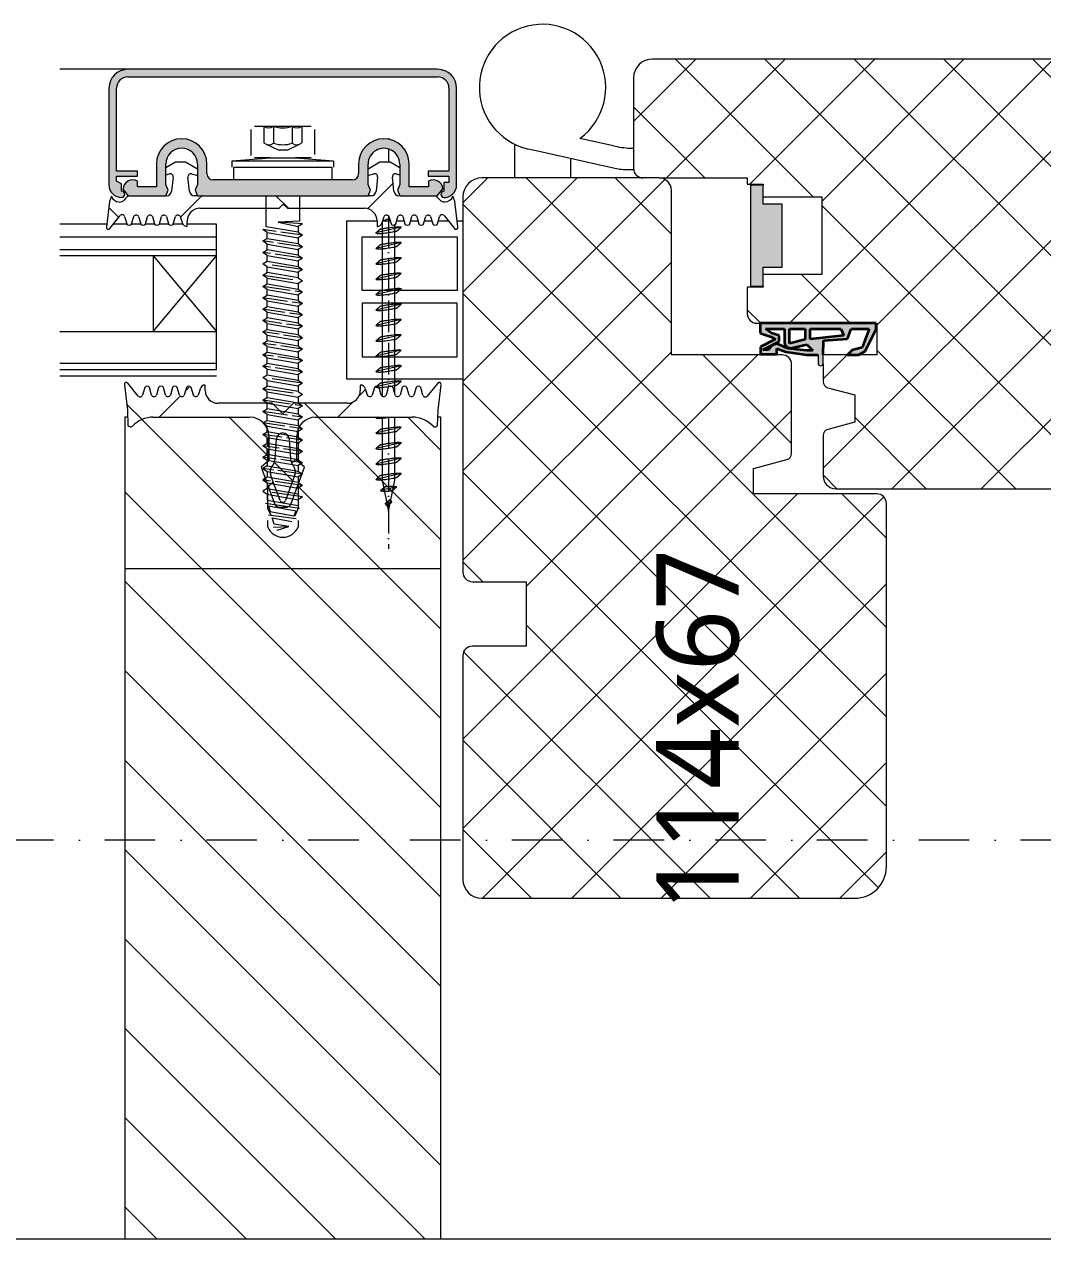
# Model space of a CAD drawing. Header units: millimetres. Extents: x 1789 to 13769, y 2055 to 27197.
# Drawn here: x 3473.3 to 3634.5, y 19345.3 to 19537.4 of the extents above; entities that cross this region are included whole.
import ezdxf

# ---------------------------------------------------------------- set-up
doc = ezdxf.new("R2010")
doc.units = ezdxf.units.MM
doc.linetypes.add('MV_hartlijn_staal', pattern=[6.6, 5, -0.8, 0, -0.8])
doc.linetypes.add('MV_stramien', pattern=[16, 8, -4, 0, -4])
for name, color, linetype, lineweight in [('A-DETL', 90, 'Continuous', 13), ('A-DETL-GENF', 92, 'Continuous', 18), ('G-ANNO-TEXT', 231, 'Continuous', 13)]:
    doc.layers.add(name, color=color, linetype=linetype, lineweight=lineweight)
doc.styles.add('Segoe UI_4', font='segoeui.ttf', dxfattribs={"height": 13})
pattern_1 = [(45, (0, 0), (-14.142136, 14.142136), []), (135, (0, 0), (-14.142136, -14.142136), [])]
pattern_2 = [(45, (0, 0), (-7.071068, 7.071068), []), (135, (0, 0), (-7.071068, -7.071068), [])]

# ---------------------------------------------------------------- blocks, each defined once
blk = doc.blocks.new('31 dubbel_glas - Type 1-3307001-Details Restauratie 1-10')
at = {"layer": 'A-DETL-GENF', "lineweight": 13}
for p, q in [((231.72, 0), (224.29, 0)), ((234.88, 0), (232.75, 0)), ((237.08, 0), (235.63, 0)), ((239.28, 0), (237.83, 0)), ((241.48, 0), (240.03, 0)), ((243.72, 0), (242.23, 0)), ((249.07, 0), (244.46, 0)), ((249.07, -23), (249.07, 0)), ((249.07, -5), (224.29, -5)), ((239.07, -5), (239.07, -17)), ((239.07, -17), (249.07, -5)), ((239.07, -5), (249.07, -17)), ((224.29, -17), (249.07, -17)), ((224.29, -23), (249.07, -23))]:
    blk.add_line(p, q, dxfattribs=at)
blk = doc.blocks.new('28 schroeven 2D - Verzonken schroef 4_0x50mm-V16-Details Restauratie 1-10')
at = {"layer": 'A-DETL-GENF', "linetype": 'MV_hartlijn_staal', "lineweight": 13}
for p, q in [((0, 9.1), (0, 8.91)), ((0, 7.38), (0, 5.3)), ((0, -3.2), (0, -30.29)), ((0, -35.05), (0, -55.9))]:
    blk.add_line(p, q, dxfattribs=at)
at = {"layer": 'A-DETL-GENF', "lineweight": 5}
for p, q in [((-0.89, -3.96), (0.16, -3.58)), ((2, -4.97), (-2, -5.9)), ((-2, -5.9), (-1.25, -5.26)), ((-1, -4.27), (-1, -31.72)), ((1, -31.36), (1, -4.53)), ((1.25, -5.61), (2, -4.97)), ((2, -7.41), (-2, -8.34)), ((1.25, -8.05), (2, -7.41)), ((-2, -8.34), (-1.25, -7.7)), ((2, -9.84), (-2, -10.77)), ((-2, -10.77), (-1.25, -10.13)), ((1.25, -10.48), (2, -9.84)), ((2, -12.28), (-2, -13.21)), ((-2, -13.21), (-1.25, -12.57)), ((1.25, -12.92), (2, -12.28)), ((2, -14.72), (-2, -15.65)), ((-2, -15.65), (-1.25, -15.01)), ((1.25, -15.36), (2, -14.72)), ((2, -17.15), (-2, -18.09)), ((1.25, -17.79), (2, -17.15)), ((-2, -18.09), (-1.25, -17.45)), ((2, -19.59), (-2, -20.52)), ((-2, -20.52), (-1.25, -19.88)), ((1.25, -20.23), (2, -19.59)), ((2, -22.03), (-2, -22.96)), ((-2, -22.96), (-1.25, -22.32)), ((1.25, -22.67), (2, -22.03)), ((2, -24.47), (-2, -25.4)), ((-2, -25.4), (-1.25, -24.76)), ((1.25, -25.11), (2, -24.47)), ((2, -26.9), (-2, -27.83)), ((1.25, -27.54), (2, -26.9)), ((-2, -27.83), (-1.25, -27.19)), ((2, -29.34), (-2, -30.27)), ((-2, -30.27), (-1.25, -29.63)), ((1.25, -29.98), (2, -29.34)), ((-1.59, -35.05), (-2, -35.15)), ((-1, -35.05), (-1, -45)), ((1, -45), (1, -35.05)), ((2, -36.65), (-2, -37.58)), ((-2, -37.58), (-1.25, -36.94)), ((1.25, -37.29), (2, -36.65)), ((2, -39.09), (-2, -40.02)), ((-2, -40.02), (-1.25, -39.38)), ((1.25, -39.73), (2, -39.09)), ((2, -41.53), (-2, -42.46)), ((-2, -42.46), (-1.25, -41.82)), ((1.25, -42.17), (2, -41.53)), ((2, -43.96), (-2, -44.89)), ((1.25, -44.6), (2, -43.96)), ((-2, -44.89), (-1.25, -44.25)), ((-1.26, -46.66), (-0.51, -46.02)), ((1.26, -46.07), (-1.26, -46.66)), ((-1, -45), (0, -50)), ((0, -50), (1, -45)), ((0.51, -46.71), (1.26, -46.07)), ((-0.52, -48.71), (0.23, -48.07)), ((0.52, -48.47), (-0.52, -48.71)), ((-0.23, -49.11), (0.52, -48.47))]:
    blk.add_line(p, q, dxfattribs=at)
for points in [[(-2, -5.9), (-1.5, -6.14), (1.25, -5.61)], [(-1.25, -5.26), (1.8, -4.75), (2, -4.97)], [(-1.25, -7.7), (1.8, -7.19), (2, -7.41)], [(-2, -8.34), (-1.5, -8.58), (1.25, -8.05)], [(-2, -10.77), (-1.5, -11.01), (1.25, -10.48)], [(-1.25, -10.13), (1.8, -9.62), (2, -9.84)], [(-2, -13.21), (-1.5, -13.45), (1.25, -12.92)], [(-1.25, -12.57), (1.8, -12.06), (2, -12.28)], [(-2, -15.65), (-1.5, -15.89), (1.25, -15.36)], [(-1.25, -15.01), (1.8, -14.5), (2, -14.72)], [(-1.25, -17.45), (1.8, -16.94), (2, -17.15)], [(-2, -18.09), (-1.5, -18.33), (1.25, -17.79)], [(-2, -20.52), (-1.5, -20.76), (1.25, -20.23)], [(-1.25, -19.88), (1.8, -19.37), (2, -19.59)], [(-2, -22.96), (-1.5, -23.2), (1.25, -22.67)], [(-1.25, -22.32), (1.8, -21.81), (2, -22.03)], [(-1.25, -24.76), (1.8, -24.25), (2, -24.47)], [(-2, -25.4), (-1.5, -25.64), (1.25, -25.11)], [(-1.25, -27.19), (1.8, -26.68), (2, -26.9)], [(-2, -27.83), (-1.5, -28.07), (1.25, -27.54)], [(-2, -30.27), (-1.5, -30.51), (1.25, -29.98)], [(-1.25, -29.63), (1.8, -29.12), (2, -29.34)], [(-2, -35.15), (-1.64, -35.32), (-0.15, -35.1)], [(-2, -37.58), (-1.5, -37.82), (1.25, -37.29)], [(-1.25, -36.94), (1.8, -36.43), (2, -36.65)], [(-2, -40.02), (-1.5, -40.26), (1.25, -39.73)], [(-1.25, -39.38), (1.8, -38.87), (2, -39.09)], [(-2, -42.46), (-1.5, -42.7), (1.25, -42.17)], [(-1.25, -41.82), (1.8, -41.31), (2, -41.53)], [(-1.25, -44.25), (1.8, -43.74), (2, -43.96)], [(-2, -44.89), (-1.5, -45.13), (1.25, -44.6)], [(-0.51, -46.02), (1.16, -45.94), (1.26, -46.07)], [(-1.26, -46.66), (-1, -46.82), (0.51, -46.71)], [(-0.52, -48.71), (-0.51, -48.79), (-0.23, -49.11)], [(0.23, -48.07), (0.53, -48.42), (0.52, -48.47)]]:
    blk.add_open_spline(points, degree=2, dxfattribs=at)

msp = doc.modelspace()

# ---------------------------------------------------------------- hatches: boundary and pattern name
at = {"layer": 'A-DETL-GENF'}
h = msp.add_hatch(color=7, dxfattribs=at)
h.paths.add_polyline_path([(3488.72, 19510.02), (3489.07, 19510.17), (3489.2, 19510.39), (3488.85, 19511), (3488.72, 19511.02), (3488.72, 19512.22), (3487.92, 19512.62), (3487.92, 19513.42), (3491.22, 19513.42), (3491.22, 19514.22), (3487.92, 19514.22), (3487.98, 19527.79), (3488.16, 19528.22), (3488.45, 19528.59), (3488.82, 19528.88), (3489.25, 19529.06), (3489.72, 19529.12), (3539.18, 19529.06), (3539.62, 19528.88), (3539.99, 19528.59), (3540.28, 19528.22), (3540.46, 19527.79), (3540.52, 19527.32), (3540.52, 19514.22), (3537.22, 19514.22), (3537.22, 19513.42), (3540.52, 19513.42), (3540.52, 19512.42), (3539.72, 19512.42), (3539.72, 19511.02), (3539.47, 19510.95), (3539.29, 19510.27), (3539.59, 19510.04), (3540.16, 19510.07), (3540.97, 19510.45), (3541.52, 19511.15), (3541.72, 19512.02), (3541.62, 19528.1), (3541.32, 19528.82), (3540.84, 19529.44), (3540.22, 19529.92), (3539.49, 19530.22), (3538.72, 19530.32), (3489.05, 19530.25), (3488.42, 19530.02), (3487.85, 19529.67), (3487.37, 19529.19), (3487.02, 19528.62), (3486.79, 19527.99), (3486.72, 19527.32), (3486.79, 19511.5), (3486.99, 19511.02), (3487.3, 19510.61), (3487.72, 19510.29), (3488.2, 19510.09)])
h.paths.add_polyline_path([(3538.67, 19510.32), (3539.56, 19511.41), (3539.31, 19512.12), (3538.75, 19512.63), (3538.02, 19512.81), (3537.29, 19512.62), (3537.29, 19511.72), (3534.22, 19511.72), (3534.22, 19515.32), (3534.08, 19516.36), (3533.68, 19517.32), (3533.05, 19518.15), (3532.22, 19518.79), (3531.25, 19519.19), (3530.22, 19519.32), (3529.18, 19519.19), (3528.22, 19518.79), (3527.39, 19518.15), (3526.75, 19517.32), (3526.35, 19516.36), (3526.22, 19515.32), (3526.18, 19513.56), (3525.93, 19513.11), (3525.48, 19512.86), (3525.22, 19512.82), (3502.96, 19512.86), (3502.51, 19513.11), (3502.25, 19513.56), (3502.22, 19513.82), (3502.22, 19515.32), (3502.08, 19516.36), (3501.68, 19517.32), (3501.05, 19518.15), (3500.22, 19518.79), (3499.25, 19519.19), (3498.22, 19519.32), (3497.18, 19519.19), (3496.22, 19518.79), (3495.39, 19518.15), (3494.75, 19517.32), (3494.35, 19516.36), (3494.22, 19515.32), (3494.22, 19511.72), (3491.21, 19511.72), (3491.21, 19512.62), (3490.46, 19512.81), (3489.71, 19512.6), (3489.16, 19512.06), (3488.94, 19511.32), (3489.74, 19510.32), (3495.72, 19510.32), (3496.08, 19511.21), (3495.72, 19512.09), (3495.8, 19515.97), (3496.05, 19516.57), (3496.45, 19517.09), (3496.97, 19517.49), (3497.57, 19517.74), (3498.22, 19517.82), (3498.87, 19517.74), (3499.47, 19517.49), (3499.99, 19517.09), (3500.38, 19516.57), (3500.63, 19515.97), (3500.72, 19515.32), (3500.72, 19512.09), (3500.35, 19511.21), (3500.72, 19510.32), (3527.72, 19510.32), (3528.08, 19511.21), (3527.72, 19512.09), (3527.79, 19515.92), (3528.01, 19516.48), (3528.35, 19516.98), (3528.8, 19517.38), (3529.33, 19517.66), (3529.92, 19517.8), (3530.52, 19517.8), (3531.11, 19517.66), (3531.64, 19517.38), (3532.09, 19516.98), (3532.43, 19516.48), (3532.65, 19515.92), (3532.72, 19515.32), (3532.72, 19512.09), (3532.35, 19511.21), (3532.72, 19510.32)])
at = {"layer": 'A-DETL-GENF', "lineweight": 13}
h = msp.add_hatch(dxfattribs=at)
h.set_pattern_fill('FP_21', color=250, style=0, pattern_type=2)
h.set_pattern_definition(pattern_2)
h.paths.add_polyline_path([(3654.58, 19463.93), (3655.3, 19464.02), (3655.99, 19464.28), (3656.59, 19464.7), (3657.07, 19465.25), (3657.4, 19465.9), (3662.72, 19480.52), (3661.3, 19481.93), (3644.72, 19481.93), (3644.72, 19484.28), (3643.39, 19484.46), (3642.14, 19484.97), (3641.08, 19485.79), (3640.26, 19486.86), (3639.75, 19488.1), (3639.57, 19489.43), (3639.75, 19490.77), (3640.26, 19492.01), (3641.08, 19493.07), (3642.14, 19493.89), (3643.39, 19494.41), (3644.72, 19494.58), (3644.65, 19529.6), (3644.43, 19530.23), (3644.07, 19530.8), (3643.6, 19531.28), (3643.03, 19531.64), (3642.39, 19531.86), (3641.73, 19531.93), (3571.95, 19531.84), (3571.23, 19531.54), (3570.6, 19531.06), (3570.13, 19530.44), (3569.83, 19529.72), (3569.73, 19528.94), (3569.72, 19514.64), (3569.92, 19513.89), (3570.47, 19513.34), (3571.22, 19513.14), (3587.72, 19513.14), (3587.72, 19512.14), (3590.22, 19512.14), (3590.22, 19510.14), (3599.52, 19510.14), (3599.52, 19497.84), (3590.22, 19497.84), (3590.22, 19495.84), (3587.72, 19495.84), (3587.72, 19491.64), (3587.92, 19490.89), (3588.47, 19490.34), (3589.22, 19490.14), (3608.22, 19490.14), (3608.22, 19485.14), (3599.72, 19485.14), (3599.75, 19480.65), (3599.85, 19480.4), (3600.46, 19479.94), (3604.72, 19478.8), (3604.72, 19474.48), (3600.46, 19473.34), (3599.85, 19472.87), (3599.72, 19472.37), (3599.77, 19465.49), (3600.15, 19464.69), (3600.47, 19464.37), (3601.27, 19463.99), (3601.72, 19463.94), (3625.58, 19463.93)])
h = msp.add_hatch(dxfattribs=at)
h.set_pattern_fill('FP_46', color=250, style=0, pattern_type=2)
h.set_pattern_definition(pattern_1)
h.paths.add_polyline_path([(3486.85, 19505.13), (3488.75, 19507.32), (3489.03, 19507.26), (3489.2, 19507.03), (3489.54, 19505.84), (3490.13, 19505.69), (3490.29, 19505.84), (3490.79, 19507.19), (3491.13, 19507.23), (3491.4, 19507.03), (3491.74, 19505.84), (3492.33, 19505.69), (3492.49, 19505.84), (3492.99, 19507.19), (3493.33, 19507.23), (3493.6, 19507.03), (3493.94, 19505.84), (3494.53, 19505.69), (3494.69, 19505.84), (3495.19, 19507.19), (3495.53, 19507.23), (3495.8, 19507.03), (3496.14, 19505.84), (3496.73, 19505.69), (3496.89, 19505.84), (3497.39, 19507.19), (3497.73, 19507.23), (3498, 19507.03), (3498.51, 19505.68), (3498.89, 19505.46), (3499.11, 19505.43), (3499.16, 19506.77), (3499.55, 19507.57), (3500.25, 19508.12), (3501.11, 19508.32), (3513.64, 19508.32), (3514.3, 19508.98), (3514.96, 19508.32), (3527.72, 19508.22), (3528.13, 19508.05), (3528.54, 19507.74), (3528.86, 19507.32), (3529.06, 19506.84), (3529.13, 19506.32), (3529.13, 19505.43), (3529.55, 19505.54), (3529.87, 19505.85), (3529.95, 19506.06), (3530.41, 19507.19), (3530.74, 19507.23), (3531.01, 19507.03), (3531.51, 19505.69), (3532.1, 19505.84), (3532.61, 19507.19), (3532.94, 19507.23), (3533.21, 19507.03), (3533.71, 19505.69), (3534.3, 19505.84), (3534.81, 19507.19), (3535.14, 19507.23), (3535.41, 19507.03), (3535.91, 19505.69), (3536.5, 19505.84), (3537.01, 19507.19), (3537.34, 19507.23), (3537.61, 19507.03), (3538.11, 19505.69), (3538.7, 19505.84), (3539.21, 19507.26), (3539.49, 19507.32), (3539.74, 19507.17), (3541.39, 19505.13), (3541.92, 19505.37), (3541.45, 19509.41), (3541.13, 19510.21), (3540.78, 19509.69), (3540.22, 19509.38), (3539.6, 19509.35), (3539.05, 19509.64), (3538.45, 19510.32), (3532.23, 19510.42), (3531.94, 19510.67), (3531.81, 19511.04), (3531.63, 19513.58), (3531.9, 19513.79), (3532.14, 19513.78), (3532.72, 19513.63), (3532.65, 19514.79), (3531.21, 19515.62), (3529.58, 19515.62), (3527.72, 19514.42), (3527.74, 19513.59), (3527.86, 19513.57), (3528.89, 19513.79), (3529.16, 19513.58), (3529.21, 19513.24), (3528.85, 19510.67), (3528.56, 19510.42), (3528.08, 19510.32), (3499.87, 19510.42), (3499.59, 19510.67), (3499.45, 19511.04), (3499.28, 19513.58), (3499.55, 19513.79), (3499.79, 19513.78), (3500.72, 19513.64), (3500.63, 19514.59), (3498.85, 19515.62), (3497.23, 19515.62), (3495.72, 19514.75), (3495.72, 19513.63), (3496.53, 19513.79), (3496.81, 19513.58), (3496.86, 19513.24), (3496.5, 19510.67), (3496.08, 19510.37), (3495.72, 19510.32), (3489.74, 19510.27), (3488.93, 19509.46), (3488.33, 19509.32), (3487.72, 19509.5), (3487.25, 19509.94), (3487.1, 19510.23), (3486.79, 19509.41), (3486.32, 19505.37)])
h = msp.add_hatch(dxfattribs=at)
h.set_pattern_fill('FP_21', color=250, style=0, pattern_type=2)
h.set_pattern_definition(pattern_2)
h.paths.add_polyline_path([(3604.72, 19399.14), (3606.01, 19399.31), (3607.22, 19399.81), (3608.25, 19400.61), (3609.05, 19401.64), (3609.55, 19402.85), (3609.72, 19404.14), (3609.72, 19461.64), (3609.52, 19462.39), (3608.97, 19462.94), (3608.22, 19463.14), (3588.72, 19463.14), (3588.72, 19467.14), (3594.22, 19468.65), (3594.43, 19468.81), (3594.72, 19469.52), (3594.67, 19484.03), (3594.28, 19484.7), (3593.61, 19485.09), (3593.22, 19485.14), (3575.72, 19485.14), (3575.65, 19511.66), (3575.45, 19512.14), (3575.13, 19512.56), (3574.72, 19512.87), (3573.92, 19513.11), (3573.72, 19513.14), (3544.94, 19513.04), (3544.22, 19512.74), (3543.6, 19512.26), (3543.12, 19511.64), (3542.82, 19510.92), (3542.72, 19510.14), (3542.72, 19450.74), (3542.92, 19449.99), (3543.47, 19449.44), (3544.22, 19449.24), (3552.72, 19449.24), (3552.72, 19439.04), (3543.83, 19438.99), (3543.16, 19438.6), (3542.92, 19438.29), (3542.72, 19437.54), (3542.82, 19401.36), (3543.12, 19400.64), (3543.6, 19400.02), (3544.22, 19399.54), (3544.94, 19399.24), (3545.72, 19399.14)])
at = {"layer": 'A-DETL-GENF'}
msp.add_hatch(color=7, dxfattribs=at).paths.add_polyline_path([(3590.22, 19495.99), (3590.22, 19498.99), (3593.22, 19498.99), (3593.22, 19508.99), (3590.22, 19508.99), (3590.22, 19511.99), (3588.22, 19511.99), (3588.22, 19495.99)])
h = msp.add_hatch(color=7, dxfattribs=at)
h.paths.add_polyline_path([(3599.04, 19483.51), (3599.7, 19483.69), (3599.72, 19483.79), (3599.78, 19487.4), (3603.56, 19487.67), (3604.15, 19489.24), (3607.02, 19489.24), (3605.91, 19486.29), (3604.29, 19485.86), (3603.57, 19485.14), (3605.29, 19485.14), (3606.37, 19485.72), (3608.12, 19489.19), (3608.12, 19490.14), (3589.78, 19490.14), (3589.78, 19488.54), (3592.2, 19487.63), (3589.79, 19486.41), (3589.79, 19485.22), (3592.41, 19485.22), (3592.41, 19486.13), (3593.8, 19485.6), (3597.08, 19485.15), (3598.93, 19485.15), (3598.98, 19483.59)])
h.paths.add_polyline_path([(3597.1, 19485.81), (3594.14, 19486.14), (3592.36, 19486.93), (3591.54, 19486.57), (3591.05, 19485.94), (3590.18, 19485.94), (3592.75, 19487.25), (3592.75, 19488.17), (3591.53, 19488.59), (3590.58, 19489.24), (3593.58, 19489.24), (3593.66, 19486.81), (3593.93, 19486.44), (3594.34, 19486.23), (3594.81, 19486.23), (3597.15, 19486.79), (3598.07, 19485.84)])
h.paths.add_polyline_path([(3594.38, 19486.95), (3594.38, 19489.24), (3596.88, 19489.24), (3596.88, 19487.54)])
h.paths.add_polyline_path([(3597.68, 19487.59), (3597.68, 19489.24), (3602.54, 19489.24), (3602.99, 19488.2)])
at = {"layer": 'A-DETL-GENF', "lineweight": 13}
h = msp.add_hatch(dxfattribs=at)
h.set_pattern_fill('FP_46', color=250, style=0, pattern_type=2)
h.set_pattern_definition(pattern_1)
h.paths.add_polyline_path([(3513.53, 19461.02), (3515.11, 19461.12), (3515.43, 19461.43), (3515.53, 19461.63), (3517.64, 19467.38), (3516.42, 19468.41), (3516.52, 19473.05), (3516.82, 19473.77), (3517.3, 19474.39), (3517.92, 19474.87), (3518.64, 19475.17), (3519.42, 19475.27), (3535.63, 19475.17), (3536.5, 19474.89), (3537.31, 19474.44), (3538.25, 19473.75), (3538.71, 19473.97), (3538.8, 19476.38), (3539.28, 19480.41), (3538.75, 19480.65), (3536.85, 19478.47), (3536.57, 19478.53), (3536.4, 19478.76), (3536.06, 19479.95), (3535.31, 19479.95), (3534.8, 19478.6), (3534.47, 19478.56), (3534.2, 19478.76), (3533.86, 19479.95), (3533.11, 19479.95), (3532.6, 19478.6), (3532.27, 19478.56), (3532, 19478.76), (3531.66, 19479.95), (3530.91, 19479.95), (3530.4, 19478.6), (3530.07, 19478.56), (3529.8, 19478.76), (3529.46, 19479.95), (3528.71, 19479.95), (3528.2, 19478.6), (3527.87, 19478.56), (3527.6, 19478.76), (3527.08, 19480.11), (3526.7, 19480.33), (3526.48, 19480.36), (3526.43, 19479.02), (3526.05, 19478.22), (3525.35, 19477.66), (3524.48, 19477.47), (3515.9, 19477.47), (3514.22, 19475.78), (3512.54, 19477.47), (3503.51, 19477.52), (3502.71, 19477.9), (3502.15, 19478.6), (3501.95, 19479.47), (3501.95, 19480.36), (3501.53, 19480.24), (3501.22, 19479.93), (3501.13, 19479.73), (3500.67, 19478.6), (3500.34, 19478.56), (3500.07, 19478.76), (3499.66, 19480.04), (3498.98, 19479.95), (3498.47, 19478.6), (3498.14, 19478.56), (3497.87, 19478.76), (3497.46, 19480.04), (3496.78, 19479.95), (3496.27, 19478.6), (3495.94, 19478.56), (3495.67, 19478.76), (3495.26, 19480.03), (3494.58, 19479.95), (3494.07, 19478.6), (3493.74, 19478.56), (3493.47, 19478.76), (3493.06, 19480.04), (3492.38, 19479.95), (3491.87, 19478.53), (3491.59, 19478.47), (3491.34, 19478.61), (3489.69, 19480.65), (3489.16, 19480.41), (3489.63, 19476.38), (3489.73, 19473.97), (3490.18, 19473.75), (3490.43, 19473.84), (3491.13, 19474.44), (3491.93, 19474.89), (3492.81, 19475.17), (3493.73, 19475.27), (3509.79, 19475.17), (3510.52, 19474.87), (3511.14, 19474.39), (3511.62, 19473.77), (3511.92, 19473.05), (3512.02, 19472.27), (3512.02, 19468.41), (3510.8, 19467.38), (3513.15, 19461.25), (3513.33, 19461.12)])
h.paths.add_polyline_path([(3514.22, 19461.8), (3513.92, 19461.92), (3513.8, 19462.1), (3512.22, 19466.53), (3512.35, 19467.24), (3512.93, 19468.28), (3513, 19468.69), (3513.27, 19472.09), (3513.54, 19472.5), (3513.97, 19472.74), (3514.47, 19472.74), (3514.9, 19472.5), (3515.17, 19472.09), (3515.22, 19471.84), (3515.51, 19468.28), (3515.89, 19467.55), (3516.2, 19466.9), (3516.13, 19466.17), (3514.43, 19461.86), (3514.33, 19461.82)])
h = msp.add_hatch(dxfattribs=at)
h.set_pattern_fill('FP_2', color=250, style=0, pattern_type=2)
h.set_pattern_definition([(135, (0, 0), (-7.071068, -7.071068), [])])
h.paths.add_polyline_path([(3539.25, 19345.27), (3539.25, 19475.27), (3538.76, 19475.27), (3538.71, 19473.97), (3538.25, 19473.75), (3537.85, 19473.97), (3536.85, 19474.7), (3536.5, 19474.89), (3535.63, 19475.17), (3534.36, 19475.27), (3518.64, 19475.17), (3517.92, 19474.87), (3517.3, 19474.39), (3516.82, 19473.77), (3516.47, 19472.65), (3516.42, 19471.84), (3516.42, 19468.41), (3517.64, 19467.38), (3515.29, 19461.25), (3514.9, 19461.02), (3513.33, 19461.12), (3513, 19461.43), (3512.73, 19462.1), (3510.8, 19467.38), (3512.02, 19468.41), (3511.92, 19473.05), (3511.57, 19473.84), (3511.08, 19474.44), (3510.52, 19474.87), (3509.79, 19475.17), (3509.02, 19475.27), (3492.81, 19475.17), (3491.69, 19474.75), (3491.13, 19474.44), (3490.18, 19473.75), (3489.73, 19473.97), (3489.63, 19475.27), (3489.25, 19475.27), (3489.25, 19345.27)])
h.paths.add_polyline_path([(3514.22, 19461.8), (3514.52, 19461.92), (3514.64, 19462.1), (3516.21, 19466.53), (3516.09, 19467.24), (3515.49, 19468.41), (3515.44, 19468.69), (3515.08, 19472.27), (3514.9, 19472.5), (3514.47, 19472.74), (3513.92, 19472.72), (3513.54, 19472.5), (3513.27, 19472.09), (3513.22, 19471.84), (3512.9, 19468.22), (3512.54, 19467.55), (3512.24, 19466.9), (3512.3, 19466.17), (3514.01, 19461.86), (3514.11, 19461.82)])

# ---------------------------------------------------------------- linework, layer by layer
at = {"layer": 'A-DETL'}
for p, q in [((3489.72, 19530.32), (3478.94, 19530.32)), ((3509.22, 19516.7), (3509.22, 19520.8)), ((3509.72, 19521.3), (3518.72, 19521.3)), ((3511.23, 19521.3), (3511.23, 19518.69)), ((3512.73, 19521.3), (3512.73, 19518.64)), ((3515.73, 19521.3), (3515.73, 19518.64)), ((3517.23, 19521.3), (3517.23, 19518.69)), ((3519.22, 19520.8), (3519.22, 19516.82)), ((3511.49, 19518.51), (3513.5, 19517.57)), ((3513.5, 19517.57), (3515, 19517.57)), ((3515, 19517.57), (3516.96, 19518.51)), ((3506.22, 19515.82), (3512.22, 19516.32)), ((3506.22, 19514.82), (3506.22, 19515.82)), ((3506.22, 19515.82), (3522.22, 19515.82)), ((3506.47, 19512.82), (3506.47, 19514.82)), ((3506.47, 19514.82), (3521.97, 19514.82)), ((3512.22, 19516.32), (3509.72, 19516.32)), ((3512.22, 19516.32), (3516.22, 19516.32)), ((3518.72, 19516.32), (3516.22, 19516.32)), ((3516.22, 19516.32), (3522.22, 19515.82)), ((3521.97, 19514.82), (3521.97, 19512.82)), ((3522.22, 19515.82), (3522.22, 19514.82)), ((3511.59, 19505.4), (3511.59, 19510.32)), ((3516.84, 19510.32), (3516.84, 19506.3)), ((3516.67, 19504.53), (3511.59, 19505.4)), ((3516.84, 19506.3), (3513.47, 19506.15)), ((3513.47, 19506.15), (3516.67, 19505.43)), ((3517.34, 19505.85), (3513.63, 19506.15)), ((3517.34, 19505.85), (3516.67, 19505.43)), ((3516.67, 19505.43), (3516.67, 19504.53)), ((3524.29, 19506.32), (3524.29, 19481.32)), ((3524.29, 19506.32), (3529.13, 19506.32)), ((3530.03, 19506.32), (3531.21, 19506.32)), ((3532.24, 19506.32), (3533.41, 19506.32)), ((3534.44, 19506.32), (3535.61, 19506.32)), ((3536.64, 19506.32), (3537.81, 19506.32)), ((3538.84, 19506.32), (3540.43, 19506.32)), ((3541.81, 19506.32), (3542.72, 19506.32)), ((3511.77, 19504.47), (3511.09, 19504.95)), ((3513.16, 19504.65), (3511.09, 19504.95)), ((3511.09, 19503.15), (3511.77, 19503.57)), ((3511.77, 19503.57), (3511.77, 19504.47)), ((3511.77, 19504.47), (3516.67, 19503.63)), ((3511.77, 19503.57), (3516.67, 19502.73)), ((3517.34, 19504.05), (3513.91, 19504.55)), ((3516.67, 19504.53), (3517.34, 19504.05)), ((3517.34, 19504.05), (3516.67, 19503.63)), ((3516.67, 19503.63), (3516.67, 19502.73)), ((3526.79, 19503.82), (3541.79, 19503.82)), ((3526.79, 19495.32), (3526.79, 19503.82)), ((3541.79, 19503.82), (3541.79, 19495.32)), ((3511.77, 19502.67), (3511.09, 19503.15)), ((3512.73, 19502.91), (3511.09, 19503.15)), ((3511.09, 19501.35), (3511.77, 19501.77)), ((3511.77, 19500.87), (3511.09, 19501.35)), ((3512.27, 19501.17), (3511.09, 19501.35)), ((3511.77, 19501.77), (3511.77, 19502.67)), ((3511.77, 19502.67), (3516.67, 19501.83)), ((3516.67, 19500.93), (3511.77, 19501.77)), ((3517.34, 19502.25), (3513.44, 19502.81)), ((3516.67, 19502.73), (3517.34, 19502.25)), ((3517.34, 19502.25), (3516.67, 19501.83)), ((3516.67, 19501.83), (3516.67, 19500.93)), ((3511.09, 19499.55), (3511.77, 19499.97)), ((3511.77, 19499.07), (3511.09, 19499.55)), ((3511.77, 19499.97), (3511.77, 19500.87)), ((3511.77, 19500.87), (3516.67, 19500.03)), ((3511.77, 19499.97), (3516.67, 19499.13)), ((3517.34, 19498.65), (3512.53, 19499.34)), ((3517.34, 19500.45), (3513.01, 19501.07)), ((3516.67, 19500.93), (3517.34, 19500.45)), ((3517.34, 19500.45), (3516.67, 19500.03)), ((3516.67, 19500.03), (3516.67, 19499.13)), ((3511.09, 19497.75), (3511.77, 19498.17)), ((3511.77, 19497.27), (3511.09, 19497.75)), ((3511.09, 19497.75), (3515.82, 19497.08)), ((3511.77, 19498.17), (3511.77, 19499.07)), ((3511.77, 19499.07), (3516.67, 19498.23)), ((3516.67, 19497.33), (3511.77, 19498.17)), ((3516.67, 19499.13), (3517.34, 19498.65)), ((3517.34, 19498.65), (3516.67, 19498.23)), ((3516.67, 19498.23), (3516.67, 19497.33)), ((3511.09, 19495.95), (3511.77, 19496.37)), ((3515.41, 19495.31), (3511.09, 19495.95)), ((3511.77, 19495.47), (3511.09, 19495.95)), ((3511.77, 19496.37), (3511.77, 19497.27)), ((3511.77, 19497.27), (3516.67, 19496.43)), ((3511.77, 19496.37), (3516.67, 19495.53)), ((3516.67, 19497.33), (3517.34, 19496.85)), ((3517.34, 19496.85), (3516.67, 19496.43)), ((3516.67, 19496.43), (3516.67, 19495.53)), ((3516.67, 19495.53), (3517.34, 19495.05)), ((3511.09, 19494.15), (3511.77, 19494.57)), ((3514.97, 19493.59), (3511.09, 19494.15)), ((3511.77, 19493.67), (3511.09, 19494.15)), ((3511.77, 19495.47), (3516.67, 19494.63)), ((3511.77, 19494.57), (3511.77, 19495.47)), ((3516.67, 19493.73), (3511.77, 19494.57)), ((3511.77, 19493.67), (3516.67, 19492.83)), ((3511.77, 19492.77), (3511.77, 19493.67)), ((3517.34, 19495.05), (3516.17, 19495.21)), ((3517.34, 19495.05), (3516.67, 19494.63)), ((3516.67, 19494.63), (3516.67, 19493.73)), ((3516.67, 19493.73), (3517.34, 19493.25)), ((3541.79, 19495.32), (3526.79, 19495.32)), ((3511.09, 19492.35), (3511.77, 19492.77)), ((3514.52, 19491.85), (3511.09, 19492.35)), ((3511.77, 19491.87), (3511.09, 19492.35)), ((3511.77, 19492.77), (3516.67, 19491.93)), ((3511.77, 19491.87), (3516.67, 19491.03)), ((3511.77, 19490.97), (3511.77, 19491.87)), ((3517.34, 19491.45), (3515.27, 19491.75)), ((3517.34, 19493.25), (3515.72, 19493.49)), ((3517.34, 19493.25), (3516.67, 19492.83)), ((3516.67, 19492.83), (3516.67, 19491.93)), ((3516.67, 19491.93), (3517.34, 19491.45)), ((3526.79, 19493.32), (3526.79, 19484.82)), ((3541.79, 19493.32), (3526.79, 19493.32)), ((3541.79, 19484.82), (3541.79, 19493.32)), ((3511.09, 19490.55), (3511.77, 19490.97)), ((3514.07, 19490.12), (3511.09, 19490.55)), ((3511.77, 19490.07), (3511.09, 19490.55)), ((3516.67, 19490.13), (3511.77, 19490.97)), ((3511.77, 19490.07), (3516.67, 19489.23)), ((3511.77, 19489.17), (3511.77, 19490.07)), ((3517.34, 19489.65), (3514.81, 19490.01)), ((3517.34, 19491.45), (3516.67, 19491.03)), ((3516.67, 19491.03), (3516.67, 19490.13)), ((3516.67, 19490.13), (3517.34, 19489.65)), ((3511.09, 19488.75), (3511.77, 19489.17)), ((3513.63, 19488.39), (3511.09, 19488.75)), ((3511.77, 19488.27), (3511.09, 19488.75)), ((3511.77, 19489.17), (3516.67, 19488.33)), ((3511.77, 19488.27), (3516.67, 19487.43)), ((3511.77, 19487.37), (3511.77, 19488.27)), ((3517.34, 19487.85), (3514.36, 19488.27)), ((3517.34, 19489.65), (3516.67, 19489.23)), ((3516.67, 19489.23), (3516.67, 19488.33)), ((3516.67, 19488.33), (3517.34, 19487.85)), ((3517.34, 19487.85), (3516.67, 19487.43)), ((3511.09, 19486.95), (3511.77, 19487.37)), ((3513.16, 19486.65), (3511.09, 19486.95)), ((3511.77, 19486.47), (3511.09, 19486.95)), ((3516.67, 19486.53), (3511.77, 19487.37)), ((3511.77, 19486.47), (3516.67, 19485.63)), ((3511.77, 19485.57), (3511.77, 19486.47)), ((3517.34, 19486.05), (3513.91, 19486.55)), ((3516.67, 19487.43), (3516.67, 19486.53)), ((3516.67, 19486.53), (3517.34, 19486.05)), ((3517.34, 19486.05), (3516.67, 19485.63)), ((3511.09, 19485.15), (3511.77, 19485.57)), ((3512.73, 19484.91), (3511.09, 19485.15)), ((3511.77, 19484.67), (3511.09, 19485.15)), ((3511.77, 19485.57), (3516.67, 19484.73)), ((3511.77, 19484.67), (3516.67, 19483.83)), ((3511.77, 19483.77), (3511.77, 19484.67)), ((3517.34, 19484.25), (3513.44, 19484.81)), ((3516.67, 19485.63), (3516.67, 19484.73)), ((3516.67, 19484.73), (3517.34, 19484.25)), ((3517.34, 19484.25), (3516.67, 19483.83)), ((3526.79, 19484.82), (3541.79, 19484.82)), ((3511.09, 19483.35), (3511.77, 19483.77)), ((3512.27, 19483.17), (3511.09, 19483.35)), ((3511.77, 19482.87), (3511.09, 19483.35)), ((3516.67, 19482.93), (3511.77, 19483.77)), ((3511.77, 19482.87), (3516.67, 19482.03)), ((3511.77, 19481.97), (3511.77, 19482.87)), ((3517.34, 19482.45), (3513.01, 19483.07)), ((3516.67, 19483.83), (3516.67, 19482.93)), ((3516.67, 19482.93), (3517.34, 19482.45)), ((3517.34, 19482.45), (3516.67, 19482.03)), ((3511.09, 19481.55), (3511.77, 19481.97)), ((3511.77, 19481.07), (3511.09, 19481.55)), ((3511.09, 19479.75), (3511.77, 19480.17)), ((3511.77, 19481.97), (3516.67, 19481.13)), ((3511.77, 19481.07), (3516.67, 19480.23)), ((3511.77, 19480.17), (3511.77, 19481.07)), ((3516.67, 19479.33), (3511.77, 19480.17)), ((3517.34, 19480.65), (3512.53, 19481.34)), ((3516.67, 19482.03), (3516.67, 19481.13)), ((3516.67, 19481.13), (3517.34, 19480.65)), ((3517.34, 19480.65), (3516.67, 19480.23)), ((3516.67, 19480.23), (3516.67, 19479.33)), ((3524.29, 19481.32), (3542.72, 19481.32)), ((3511.77, 19479.27), (3511.09, 19479.75)), ((3515.87, 19479.06), (3511.09, 19479.75)), ((3511.09, 19477.95), (3511.77, 19478.37)), ((3511.77, 19479.27), (3516.67, 19478.43)), ((3511.77, 19478.37), (3511.77, 19479.27)), ((3511.77, 19478.37), (3516.67, 19477.53)), ((3516.67, 19479.33), (3517.34, 19478.85)), ((3517.34, 19478.85), (3516.67, 19478.43)), ((3516.67, 19478.43), (3516.67, 19477.53)), ((3511.77, 19477.47), (3511.09, 19477.95)), ((3515.41, 19477.31), (3511.09, 19477.95)), ((3511.09, 19476.15), (3511.77, 19476.57)), ((3511.77, 19477.47), (3516.67, 19476.63)), ((3511.77, 19476.57), (3511.77, 19477.47)), ((3516.67, 19475.73), (3511.77, 19476.57)), ((3517.34, 19477.05), (3516.17, 19477.21)), ((3516.67, 19477.53), (3517.34, 19477.05)), ((3517.34, 19477.05), (3516.67, 19476.63)), ((3516.67, 19476.63), (3516.67, 19475.73)), ((3511.77, 19475.67), (3511.09, 19476.15)), ((3514.97, 19475.59), (3511.09, 19476.15)), ((3511.09, 19474.35), (3511.77, 19474.77)), ((3511.77, 19473.87), (3511.09, 19474.35)), ((3514.52, 19473.85), (3511.09, 19474.35)), ((3511.77, 19475.67), (3516.67, 19474.83)), ((3511.77, 19474.77), (3511.77, 19475.67)), ((3511.77, 19474.77), (3516.67, 19473.93)), ((3517.34, 19475.25), (3515.72, 19475.49)), ((3516.67, 19475.73), (3517.34, 19475.25)), ((3517.34, 19475.25), (3516.67, 19474.83)), ((3516.67, 19474.83), (3516.67, 19473.93)), ((3511.09, 19472.55), (3511.77, 19472.97)), ((3511.77, 19472.07), (3511.09, 19472.55)), ((3514.07, 19472.12), (3511.09, 19472.55)), ((3511.77, 19473.87), (3516.67, 19473.03)), ((3511.77, 19472.97), (3511.77, 19473.87)), ((3516.67, 19472.13), (3511.77, 19472.97)), ((3517.34, 19473.45), (3515.27, 19473.75)), ((3516.65, 19472.78), (3516.65, 19471.58)), ((3516.67, 19473.93), (3517.34, 19473.45)), ((3517.34, 19473.45), (3516.67, 19473.03)), ((3516.67, 19473.03), (3516.67, 19472.13)), ((3511.09, 19470.75), (3511.77, 19471.17)), ((3511.77, 19470.27), (3511.09, 19470.75)), ((3513.63, 19470.39), (3511.09, 19470.75)), ((3511.77, 19472.07), (3516.84, 19471.2)), ((3511.77, 19471.17), (3511.77, 19472.07)), ((3511.77, 19471.17), (3516.67, 19470.33)), ((3511.85, 19470.64), (3511.85, 19471.88)), ((3517.34, 19471.65), (3514.81, 19472.01)), ((3516.65, 19470.98), (3516.65, 19468.21)), ((3516.67, 19472.13), (3517.34, 19471.65)), ((3517.34, 19471.65), (3516.67, 19471.23)), ((3516.67, 19471.23), (3516.67, 19470.33)), ((3511.09, 19468.95), (3511.77, 19469.37)), ((3511.09, 19468.95), (3511.77, 19468.47)), ((3513.16, 19468.65), (3511.09, 19468.95)), ((3511.77, 19470.27), (3516.67, 19469.43)), ((3511.77, 19469.37), (3511.77, 19470.27)), ((3516.67, 19468.53), (3511.77, 19469.37)), ((3511.85, 19468.27), (3511.85, 19470.08)), ((3517.34, 19469.85), (3514.36, 19470.27)), ((3516.67, 19470.33), (3517.34, 19469.85)), ((3517.34, 19469.85), (3516.67, 19469.43)), ((3516.67, 19469.43), (3516.67, 19468.53)), ((3511.77, 19467.57), (3511.09, 19467.15)), ((3511.09, 19467.15), (3511.77, 19466.67)), ((3512.73, 19466.91), (3511.09, 19467.15)), ((3511.77, 19468.47), (3516.67, 19467.63)), ((3511.77, 19468.47), (3511.77, 19467.57)), ((3511.77, 19467.57), (3516.67, 19466.73)), ((3511.77, 19466.67), (3516.67, 19465.83)), ((3511.77, 19466.67), (3511.77, 19465.77)), ((3517.34, 19466.25), (3513.44, 19466.81)), ((3517.34, 19468.05), (3513.91, 19468.55)), ((3516.67, 19468.53), (3517.34, 19468.05)), ((3517.34, 19468.05), (3516.67, 19467.63)), ((3516.67, 19467.63), (3516.67, 19466.73)), ((3516.67, 19466.73), (3517.34, 19466.25)), ((3511.77, 19465.77), (3511.09, 19465.35)), ((3511.09, 19465.35), (3511.77, 19464.87)), ((3512.27, 19465.17), (3511.09, 19465.35)), ((3516.67, 19464.93), (3511.77, 19465.77)), ((3511.77, 19464.87), (3516.67, 19464.03)), ((3511.77, 19464.87), (3511.77, 19463.97)), ((3517.34, 19464.45), (3513.01, 19465.07)), ((3517.34, 19466.25), (3516.67, 19465.83)), ((3516.67, 19465.83), (3516.67, 19464.93)), ((3516.67, 19464.93), (3517.34, 19464.45)), ((3511.77, 19463.97), (3511.09, 19463.55)), ((3511.09, 19463.55), (3511.77, 19463.07)), ((3511.77, 19463.97), (3516.67, 19463.13)), ((3511.77, 19463.07), (3511.77, 19462.12)), ((3511.77, 19463.07), (3516.67, 19462.17)), ((3511.85, 19460.81), (3511.85, 19464.5)), ((3517.34, 19462.65), (3512.53, 19463.33)), ((3516.65, 19464.68), (3516.65, 19460.81)), ((3517.34, 19464.45), (3516.67, 19464.03)), ((3516.67, 19464.03), (3516.67, 19463.13)), ((3511.47, 19461.67), (3516.87, 19460.87)), ((3511.77, 19462.12), (3516.67, 19461.3)), ((3511.97, 19461.22), (3516.27, 19460.47)), ((3511.97, 19461.22), (3512.22, 19460.27)), ((3517.34, 19462.65), (3516.67, 19462.17)), ((3516.67, 19462.17), (3516.67, 19461.3)), ((3512.36, 19459.72), (3511.85, 19460.81)), ((3516.32, 19459.17), (3511.97, 19459.77)), ((3515.97, 19459.62), (3512.22, 19460.27)), ((3512.87, 19458.32), (3512.52, 19459.32)), ((3512.52, 19459.32), (3515.67, 19458.77)), ((3516.27, 19460.47), (3515.97, 19459.62)), ((3516.65, 19460.81), (3516.07, 19459.57)), ((3511.85, 19457.88), (3511.85, 19458.94)), ((3512.77, 19457.87), (3515.17, 19457.97)), ((3515.17, 19457.97), (3512.87, 19458.32)), ((3513.32, 19457.37), (3515.17, 19457.97)), ((3516.65, 19458.94), (3516.65, 19457.88)), ((3539.25, 19451.27), (3489.25, 19451.27))]:
    msp.add_line(p, q, dxfattribs=at)
at = {"layer": 'A-DETL', "lineweight": 18}
for p, q in [((3538.72, 19530.32), (3489.72, 19530.32)), ((3641.73, 19531.93), (3572.73, 19531.94)), ((3489.72, 19529.12), (3538.72, 19529.12)), ((3569.73, 19528.94), (3569.72, 19514.64)), ((3486.72, 19527.32), (3486.72, 19512.02)), ((3487.92, 19514.22), (3487.92, 19527.32)), ((3540.52, 19527.32), (3540.52, 19514.22)), ((3541.72, 19512.02), (3541.72, 19527.32)), ((3566.75, 19518.16), (3561.24, 19519.39)), ((3550.92, 19513.14), (3550.92, 19518.46)), ((3553.83, 19517.55), (3566.75, 19514.68)), ((3494.22, 19515.32), (3494.22, 19511.72)), ((3497.23, 19515.62), (3495.72, 19514.75)), ((3495.72, 19512.09), (3495.72, 19515.32)), ((3498.85, 19515.62), (3497.23, 19515.62)), ((3500.72, 19514.54), (3498.85, 19515.62)), ((3500.72, 19515.32), (3500.72, 19512.09)), ((3502.22, 19513.82), (3502.22, 19515.32)), ((3526.22, 19515.32), (3526.22, 19513.82)), ((3529.58, 19515.62), (3527.72, 19514.54)), ((3527.72, 19512.09), (3527.72, 19515.32)), ((3531.21, 19515.62), (3529.58, 19515.62)), ((3532.72, 19514.75), (3531.21, 19515.62)), ((3532.72, 19515.32), (3532.72, 19512.09)), ((3534.22, 19511.72), (3534.22, 19515.32)), ((3559.72, 19516.24), (3559.72, 19513.14)), ((3491.22, 19514.22), (3487.92, 19514.22)), ((3487.92, 19512.62), (3487.92, 19513.42)), ((3487.92, 19513.42), (3491.22, 19513.42)), ((3491.22, 19513.42), (3491.22, 19514.22)), ((3495.72, 19513.63), (3496.3, 19513.78)), ((3496.86, 19513.24), (3496.63, 19511.04)), ((3499.45, 19511.04), (3499.22, 19513.24)), ((3499.79, 19513.78), (3500.57, 19513.57)), ((3525.22, 19512.82), (3503.22, 19512.82)), ((3527.86, 19513.57), (3528.65, 19513.78)), ((3529.21, 19513.24), (3528.98, 19511.04)), ((3531.81, 19511.04), (3531.58, 19513.24)), ((3532.14, 19513.78), (3532.72, 19513.63)), ((3540.52, 19514.22), (3537.22, 19514.22)), ((3537.22, 19514.22), (3537.22, 19513.42)), ((3537.22, 19513.42), (3540.52, 19513.42)), ((3540.52, 19513.42), (3540.52, 19512.42)), ((3573.72, 19513.14), (3545.72, 19513.14)), ((3568.92, 19514.44), (3569.82, 19514.44)), ((3573.72, 19513.14), (3587.72, 19513.14)), ((3587.72, 19513.14), (3587.72, 19512.14)), ((3488.72, 19512.22), (3487.92, 19512.62)), ((3488.72, 19511.02), (3488.72, 19512.22)), ((3488.94, 19511.32), (3489.74, 19510.32)), ((3491.21, 19511.72), (3491.21, 19512.62)), ((3494.22, 19511.72), (3491.21, 19511.72)), ((3496.08, 19511.21), (3495.72, 19512.09)), ((3495.72, 19510.32), (3496.08, 19511.21)), ((3500.72, 19512.09), (3500.35, 19511.21)), ((3500.35, 19511.21), (3500.72, 19510.32)), ((3528.08, 19511.21), (3527.72, 19512.09)), ((3527.72, 19510.32), (3528.08, 19511.21)), ((3532.72, 19512.09), (3532.35, 19511.21)), ((3532.35, 19511.21), (3532.72, 19510.32)), ((3537.29, 19511.72), (3534.22, 19511.72)), ((3537.29, 19512.62), (3537.29, 19511.72)), ((3538.67, 19510.32), (3539.56, 19511.41)), ((3540.52, 19512.42), (3539.72, 19512.42)), ((3539.72, 19512.42), (3539.72, 19511.02)), ((3575.72, 19485.14), (3575.72, 19511.14)), ((3587.72, 19512.14), (3590.22, 19512.14)), ((3590.22, 19511.99), (3588.22, 19511.99)), ((3588.22, 19511.99), (3588.22, 19495.99)), ((3590.22, 19512.14), (3590.22, 19511.99)), ((3590.22, 19508.99), (3590.22, 19511.99)), ((3486.79, 19509.41), (3486.32, 19505.37)), ((3487.1, 19510.23), (3486.79, 19509.41)), ((3489.74, 19510.32), (3495.72, 19510.32)), ((3500.72, 19510.32), (3500.25, 19510.32)), ((3500.72, 19510.32), (3527.72, 19510.32)), ((3513.64, 19508.32), (3514.3, 19508.98)), ((3514.3, 19508.98), (3514.96, 19508.32)), ((3528.19, 19510.32), (3527.72, 19510.32)), ((3532.72, 19510.32), (3538.67, 19510.32)), ((3541.45, 19509.41), (3541.14, 19510.23)), ((3541.92, 19505.37), (3541.45, 19509.41)), ((3542.72, 19510.14), (3542.72, 19450.74)), ((3590.22, 19510.14), (3599.52, 19510.14)), ((3593.22, 19508.99), (3590.22, 19508.99)), ((3593.22, 19498.99), (3593.22, 19508.99)), ((3599.52, 19510.14), (3599.52, 19497.84)), ((3486.85, 19505.13), (3488.5, 19507.17)), ((3489.2, 19507.03), (3489.54, 19505.84)), ((3490.29, 19505.84), (3490.63, 19507.03)), ((3491.4, 19507.03), (3491.74, 19505.84)), ((3492.49, 19505.84), (3492.83, 19507.03)), ((3493.6, 19507.03), (3493.94, 19505.84)), ((3494.69, 19505.84), (3495.03, 19507.03)), ((3495.8, 19507.03), (3496.14, 19505.84)), ((3496.89, 19505.84), (3497.23, 19507.03)), ((3498, 19507.03), (3498.29, 19506.06)), ((3501.11, 19508.32), (3513.64, 19508.32)), ((3514.96, 19508.32), (3527.13, 19508.32)), ((3529.95, 19506.06), (3530.24, 19507.03)), ((3531.01, 19507.03), (3531.35, 19505.84)), ((3532.1, 19505.84), (3532.44, 19507.03)), ((3533.21, 19507.03), (3533.55, 19505.84)), ((3534.3, 19505.84), (3534.64, 19507.03)), ((3535.41, 19507.03), (3535.75, 19505.84)), ((3536.5, 19505.84), (3536.84, 19507.03)), ((3537.61, 19507.03), (3537.95, 19505.84)), ((3538.7, 19505.84), (3539.04, 19507.03)), ((3539.74, 19507.17), (3541.39, 19505.13)), ((3499.11, 19505.43), (3499.11, 19506.32)), ((3529.13, 19506.32), (3529.13, 19505.43)), ((3478.94, 19503.82), (3503.73, 19503.82)), ((3478.94, 19501.82), (3503.73, 19501.82)), ((3590.22, 19495.99), (3590.22, 19498.99)), ((3590.22, 19498.99), (3593.22, 19498.99)), ((3599.52, 19497.84), (3590.22, 19497.84)), ((3590.22, 19495.84), (3587.72, 19495.84)), ((3587.72, 19495.84), (3587.72, 19491.64)), ((3588.22, 19495.99), (3590.22, 19495.99)), ((3590.22, 19495.99), (3590.22, 19495.84)), ((3589.22, 19490.14), (3589.78, 19490.14)), ((3608.22, 19490.14), (3608.22, 19485.14)), ((3593.22, 19485.14), (3575.72, 19485.14)), ((3598.93, 19485.15), (3598.93, 19483.79)), ((3603.57, 19485.14), (3599.72, 19485.14)), ((3599.72, 19483.79), (3599.72, 19485.14)), ((3608.22, 19485.14), (3605.29, 19485.14)), ((3478.94, 19483.82), (3503.73, 19483.82)), ((3594.72, 19469.52), (3594.72, 19483.64)), ((3599.72, 19483.69), (3599.72, 19480.9)), ((3478.94, 19481.82), (3503.73, 19481.82)), ((3489.16, 19480.41), (3489.63, 19476.38)), ((3491.34, 19478.61), (3489.69, 19480.65)), ((3501.95, 19479.47), (3501.95, 19480.36)), ((3526.48, 19480.36), (3526.48, 19479.47)), ((3538.75, 19480.65), (3537.09, 19478.61)), ((3538.8, 19476.38), (3539.28, 19480.41)), ((3492.38, 19479.95), (3492.04, 19478.76)), ((3493.47, 19478.76), (3493.13, 19479.95)), ((3494.58, 19479.95), (3494.24, 19478.76)), ((3495.67, 19478.76), (3495.33, 19479.95)), ((3496.78, 19479.95), (3496.44, 19478.76)), ((3497.87, 19478.76), (3497.53, 19479.95)), ((3498.98, 19479.95), (3498.64, 19478.76)), ((3500.07, 19478.76), (3499.73, 19479.95)), ((3501.13, 19479.73), (3500.84, 19478.76)), ((3527.6, 19478.76), (3527.31, 19479.73)), ((3528.71, 19479.95), (3528.37, 19478.76)), ((3529.8, 19478.76), (3529.46, 19479.95)), ((3530.91, 19479.95), (3530.57, 19478.76)), ((3532, 19478.76), (3531.66, 19479.95)), ((3533.11, 19479.95), (3532.77, 19478.76)), ((3534.2, 19478.76), (3533.86, 19479.95)), ((3535.31, 19479.95), (3534.97, 19478.76)), ((3536.4, 19478.76), (3536.06, 19479.95)), ((3600.46, 19479.94), (3604.72, 19478.8)), ((3604.72, 19478.8), (3604.72, 19474.48)), ((3489.63, 19476.38), (3489.73, 19473.97)), ((3512.54, 19477.47), (3503.95, 19477.47)), ((3514.22, 19475.78), (3512.54, 19477.47)), ((3515.9, 19477.47), (3514.22, 19475.78)), ((3524.48, 19477.47), (3515.9, 19477.47)), ((3538.71, 19473.97), (3538.8, 19476.38)), ((3489.25, 19475.27), (3489.25, 19345.27)), ((3489.68, 19475.27), (3489.25, 19475.27)), ((3493.73, 19475.27), (3509.02, 19475.27)), ((3519.42, 19475.27), (3534.71, 19475.27)), ((3539.25, 19475.27), (3538.76, 19475.27)), ((3539.25, 19345.27), (3539.25, 19475.27)), ((3604.72, 19474.48), (3600.46, 19473.34)), ((3512.02, 19472.27), (3512.02, 19468.41)), ((3513, 19468.69), (3513.22, 19471.84)), ((3515.22, 19471.84), (3515.44, 19468.69)), ((3516.42, 19468.41), (3516.42, 19472.27)), ((3599.72, 19472.37), (3599.72, 19465.94)), ((3512.02, 19468.41), (3510.8, 19467.38)), ((3510.8, 19467.38), (3512.9, 19461.63)), ((3515.53, 19461.63), (3517.64, 19467.38)), ((3517.64, 19467.38), (3516.42, 19468.41)), ((3588.72, 19467.14), (3593.98, 19468.55)), ((3588.72, 19463.14), (3588.72, 19467.14)), ((3513.8, 19462.1), (3512.3, 19466.17)), ((3516.13, 19466.17), (3514.64, 19462.1)), ((3608.22, 19463.14), (3588.72, 19463.14)), ((3601.72, 19463.94), (3654.58, 19463.93)), ((3513.53, 19461.02), (3514.9, 19461.02)), ((3609.72, 19404.14), (3609.72, 19461.64)), ((3544.22, 19449.24), (3552.72, 19449.24)), ((3552.72, 19449.24), (3552.72, 19439.04)), ((3552.72, 19439.04), (3544.22, 19439.04)), ((3542.72, 19437.54), (3542.72, 19402.14)), ((3545.72, 19399.14), (3604.72, 19399.14)), ((3269.25, 19345.27), (5247.94, 19345.27)), ((3489.25, 19345.27), (3539.25, 19345.27))]:
    msp.add_line(p, q, dxfattribs=at)
at = {"layer": 'A-DETL', "lineweight": 35}
for p, q in [((3608.12, 19490.14), (3589.78, 19490.14)), ((3589.78, 19490.14), (3589.78, 19488.54)), ((3608.12, 19489.19), (3608.12, 19490.14)), ((3589.78, 19488.54), (3591.48, 19487.96)), ((3591.53, 19488.59), (3590.58, 19489.24)), ((3590.58, 19489.24), (3593.58, 19489.24)), ((3591.48, 19487.96), (3592.2, 19487.63)), ((3592.75, 19488.17), (3591.53, 19488.59)), ((3592.75, 19487.25), (3592.75, 19488.17)), ((3593.58, 19489.24), (3593.58, 19487.26)), ((3594.38, 19486.95), (3594.38, 19489.24)), ((3594.38, 19489.24), (3596.88, 19489.24)), ((3596.88, 19489.24), (3596.88, 19487.54)), ((3597.68, 19487.59), (3597.68, 19489.24)), ((3597.68, 19489.24), (3602.54, 19489.24)), ((3602.99, 19488.2), (3597.68, 19487.59)), ((3602.54, 19489.24), (3602.99, 19488.2)), ((3603.56, 19487.67), (3604.15, 19489.24)), ((3604.15, 19489.24), (3607.02, 19489.24)), ((3607.02, 19489.24), (3605.91, 19486.29)), ((3606.37, 19485.72), (3608.12, 19489.19)), ((3592.2, 19487.63), (3589.79, 19486.41)), ((3589.79, 19486.41), (3589.79, 19485.22)), ((3590.18, 19485.94), (3592.75, 19487.25)), ((3591.05, 19485.94), (3590.18, 19485.94)), ((3591.54, 19486.57), (3591.05, 19485.94)), ((3592.36, 19486.93), (3591.54, 19486.57)), ((3594.14, 19486.14), (3592.36, 19486.93)), ((3592.41, 19485.22), (3592.41, 19486.13)), ((3592.41, 19486.13), (3593.8, 19485.6)), ((3597.1, 19485.81), (3594.14, 19486.14)), ((3596.88, 19487.54), (3594.38, 19486.95)), ((3594.81, 19486.23), (3597.15, 19486.79)), ((3597.15, 19486.79), (3598.07, 19485.84)), ((3599.72, 19485.14), (3599.78, 19487.4)), ((3599.78, 19487.4), (3603.56, 19487.67)), ((3605.91, 19486.29), (3604.29, 19485.86)), ((3589.79, 19485.22), (3592.41, 19485.22)), ((3593.8, 19485.6), (3597.08, 19485.15)), ((3597.08, 19485.15), (3598.93, 19485.15)), ((3598.07, 19485.84), (3597.1, 19485.81)), ((3604.29, 19485.86), (3603.57, 19485.14)), ((3603.57, 19485.14), (3605.29, 19485.14)), ((3605.29, 19485.14), (3606.37, 19485.72))]:
    msp.add_line(p, q, dxfattribs=at)
at = {"layer": 'A-DETL', "linetype": 'MV_stramien', "lineweight": 18}
msp.add_line((8130.84, 19408.32), (2098.95, 19408.32), dxfattribs=at)
at = {"layer": 'A-DETL', "lineweight": 18}
for centre, radius, start, end in [((3555.32, 19527.44), 10, 306.3436, 261.4633), ((3489.72, 19527.32), 3, 90, 180), ((3538.72, 19527.32), 3, 0.0012, 90), ((3572.73, 19528.94), 3, 89.9932, 179.9909), ((3489.72, 19527.32), 1.8, 90, 180), ((3538.72, 19527.32), 1.8, 360, 90), ((3498.22, 19515.32), 4, 0, 180), ((3530.22, 19515.32), 4, 360, 180), ((3498.22, 19515.32), 2.5, 360, 180), ((3530.22, 19515.32), 2.5, 359.8988, 180), ((3569.66, 19531.24), 13.4, 257.4574, 270), ((3490.47, 19511.27), 1.54, 61.295, 178.2981), ((3496.42, 19513.34), 0.457, 346.5629, 105), ((3499.67, 19513.34), 0.457, 75, 193.4382), ((3500.57, 19514.06), 0.489, 270, 285), ((3503.22, 19513.82), 1, 180, 270), ((3525.22, 19513.82), 1, 270, 360), ((3527.86, 19514.06), 0.489, 255, 270), ((3528.77, 19513.34), 0.457, 346.5618, 105), ((3532.02, 19513.34), 0.457, 75, 193.4371), ((3538.03, 19511.27), 1.54, 5.3438, 118.705), ((3545.72, 19510.14), 3, 90, 180), ((3568.92, 19524.44), 10, 257.4574, 270), ((3571.22, 19514.64), 1.5, 179.9909, 269.9834), ((3573.72, 19511.14), 2, 0, 90), ((3488.72, 19512.02), 2, 180, 269.9949), ((3488.72, 19510.52), 0.5, 269.9949, 89.9846), ((3495.83, 19511.12), 0.8, 270, 353.9999), ((3500.25, 19511.12), 0.8, 186, 270), ((3528.19, 19511.12), 0.8, 270, 354), ((3532.6, 19511.12), 0.8, 186.0001, 270), ((3539.72, 19510.52), 0.5, 90.6316, 269.4314), ((3539.74, 19512), 1.98, 269.4314, 0.4188), ((3488.41, 19510.72), 1.4, 200.6946, 266.6569), ((3488.36, 19510.55), 1.23, 268.7156, 312.4056), ((3492.4, 19507.39), 3.93, 132.6171, 144.9533), ((3535.84, 19507.39), 3.93, 35.0467, 48.3666), ((3539.88, 19510.55), 1.22, 227.5944, 271.2844), ((3539.83, 19510.72), 1.4, 273.3431, 339.3054), ((3488.81, 19506.92), 0.4, 15.9653, 140.9387), ((3491.01, 19506.79), 0.453, 31.9305, 148.0694), ((3493.21, 19506.79), 0.453, 31.9307, 148.0694), ((3495.41, 19506.79), 0.453, 31.9308, 148.0694), ((3497.61, 19506.79), 0.453, 31.926, 148.0694), ((3501.11, 19506.32), 2, 89.9997, 180), ((3527.13, 19506.32), 2, 360, 90), ((3530.63, 19506.79), 0.453, 31.9306, 148.074), ((3532.83, 19506.79), 0.453, 31.9306, 148.0692), ((3535.03, 19506.79), 0.453, 31.9306, 148.0693), ((3537.23, 19506.79), 0.453, 31.9306, 148.0694), ((3539.43, 19506.92), 0.4, 39.0613, 164.0347), ((3486.61, 19505.32), 0.3, 170, 320.9387), ((3489.91, 19506.07), 0.44, 211.9305, 328.0694), ((3492.11, 19506.07), 0.44, 212.1833, 328.3262), ((3494.31, 19506.07), 0.44, 211.9303, 328.0695), ((3496.51, 19506.07), 0.44, 211.8244, 327.9643), ((3499.12, 19506.3), 0.872, 196.3826, 269.4345), ((3529.12, 19506.3), 0.873, 270.5655, 343.6033), ((3531.73, 19506.07), 0.44, 212.0357, 328.1756), ((3533.93, 19506.07), 0.44, 211.9305, 328.0697), ((3536.13, 19506.07), 0.44, 211.6738, 327.8167), ((3538.33, 19506.07), 0.44, 211.9306, 328.0695), ((3541.63, 19505.32), 0.3, 219.0613, 10), ((3589.22, 19491.64), 1.5, 179.9913, 269.9913), ((3593.22, 19483.64), 1.5, 0, 90), ((3599.32, 19483.79), 0.394, 180, 359.9913), ((3489.45, 19480.47), 0.3, 39.0613, 190), ((3492.75, 19479.72), 0.44, 31.9306, 148.0695), ((3494.95, 19479.72), 0.44, 31.6738, 147.8167), ((3497.15, 19479.72), 0.44, 31.9305, 148.0697), ((3499.35, 19479.72), 0.44, 32.0357, 148.1756), ((3501.96, 19479.49), 0.872, 90.5655, 163.6174), ((3526.47, 19479.49), 0.872, 16.3826, 89.4345), ((3529.08, 19479.72), 0.44, 31.8244, 147.9643), ((3531.28, 19479.72), 0.44, 31.9303, 148.0695), ((3533.48, 19479.72), 0.44, 32.1833, 148.3262), ((3535.68, 19479.72), 0.44, 31.9305, 148.0694), ((3538.98, 19480.47), 0.3, 350, 140.9387), ((3600.72, 19480.9), 1, 179.9913, 254.9849), ((3491.65, 19478.87), 0.4, 219.0613, 344.0347), ((3493.85, 19479), 0.453, 211.9306, 328.0695), ((3496.05, 19479), 0.453, 211.9306, 328.0693), ((3498.25, 19479), 0.453, 211.9306, 328.0692), ((3500.45, 19479), 0.453, 211.9306, 328.074), ((3503.95, 19479.47), 2, 180, 270.0003), ((3524.48, 19479.47), 2, 269.9997, 0), ((3527.98, 19479), 0.453, 211.926, 328.0694), ((3530.18, 19479), 0.453, 211.9308, 328.0694), ((3532.38, 19479), 0.453, 211.9307, 328.0694), ((3534.58, 19479), 0.453, 211.9305, 328.0694), ((3536.78, 19478.87), 0.4, 195.9653, 320.9387), ((3493.76, 19470.71), 4.57, 90.358, 136.7319), ((3509.02, 19472.27), 3, 360, 90), ((3519.42, 19472.27), 3, 90, 180), ((3534.68, 19470.71), 4.57, 43.2681, 89.642), ((3490.15, 19474.26), 0.507, 214.0544, 304.0544), ((3514.22, 19471.77), 1, 4, 176), ((3538.29, 19474.26), 0.507, 235.9456, 325.9456), ((3600.72, 19472.37), 1, 104.9913, 179.9913), ((3511.01, 19468.83), 2, 320.2225, 356), ((3517.43, 19468.83), 2, 184, 219.7775), ((3593.72, 19469.52), 1, 285, 0), ((3513.62, 19466.66), 1.4, 140.2225, 200.1073), ((3514.82, 19466.66), 1.4, 339.8927, 39.7775), ((3601.72, 19465.94), 2, 179.9913, 269.9938), ((3608.22, 19461.64), 1.5, 0, 90), ((3513.84, 19461.97), 1, 200.1073, 251.9827), ((3514.22, 19462.25), 0.45, 200.1073, 339.8927), ((3514.59, 19461.97), 1, 288.0173, 339.8927), ((3544.22, 19450.74), 1.5, 180, 270), ((3544.22, 19437.54), 1.5, 90, 180), ((3604.72, 19404.14), 5, 270, 0), ((3545.72, 19402.14), 3, 180, 270)]:
    msp.add_arc(centre, radius, start, end, dxfattribs=at)
at = {"layer": 'A-DETL'}
for centre, radius, start, end in [((3511.98, 19522.26), 1.22, 231.8642, 308.1358), ((3514.23, 19525.79), 4.74, 251.4369, 288.5631), ((3516.48, 19522.26), 1.22, 231.8642, 308.1358), ((3512.01, 19519.53), 1.15, 227.3508, 309.1271), ((3514.23, 19522.88), 4.5, 250.5273, 289.4726), ((3516.45, 19519.53), 1.15, 230.8729, 312.6492), ((3514.25, 19458.88), 2.6, 202.6199, 337.3801)]:
    msp.add_arc(centre, radius, start, end, dxfattribs=at)
at = {"layer": 'A-DETL', "lineweight": 35}
msp.add_arc((3594.58, 19487.21), 1, 176.7595, 283.2405, dxfattribs=at)

# ---------------------------------------------------------------- block references
at = {"layer": 'A-DETL-GENF'}
msp.add_blockref('28 schroeven 2D - Verzonken schroef 4_0x50mm-V16-Details Restauratie 1-10', (3530.94, 19510.32), dxfattribs=at)
at = {"layer": 'A-DETL-GENF', "lineweight": 13}
msp.add_blockref('31 dubbel_glas - Type 1-3307001-Details Restauratie 1-10', (3254.66, 19505.82), dxfattribs=at)

# ---------------------------------------------------------------- texts
at = {"layer": 'G-ANNO-TEXT', "color": 7, "insert": (3573.33, 19397.07), "char_height": 13, "width": 74.5569, "attachment_point": 1, "rotation": 90, "style": 'Segoe UI_4'}
msp.add_mtext('114x67', dxfattribs=at)

doc.saveas('drawing.dxf')
